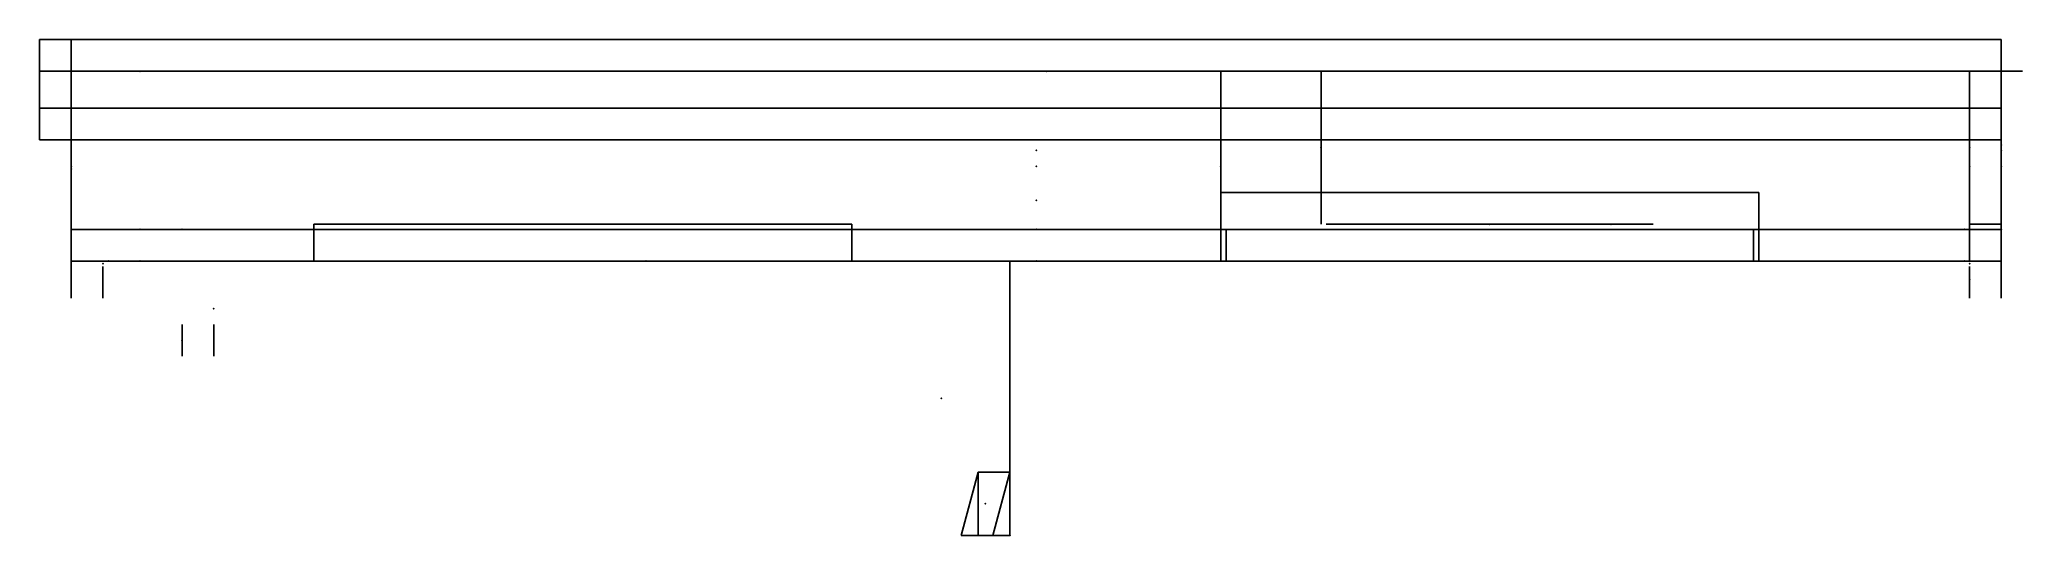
# Model space of a CAD drawing. Header units: centimetres. Extents: x -1 to 17.8, y -2.9 to 1.8.
import ezdxf

# ---------------------------------------------------------------- set-up
doc = ezdxf.new("R2010")
doc.units = ezdxf.units.CM
doc.header["$MEASUREMENT"] = 0
for name, color, linetype in [('Component1_Sketch1', 7, 'Continuous'), ('Component1_Sketch10', 7, 'Continuous'), ('Component1_Sketch11', 7, 'Continuous'), ('Component1_Sketch12', 7, 'Continuous'), ('Component1_Sketch13', 7, 'Continuous'), ('Component1_Sketch14', 7, 'Continuous'), ('Component1_Sketch15', 7, 'Continuous'), ('Component1_Sketch16', 7, 'Continuous'), ('Component1_Sketch17', 7, 'Continuous'), ('Component1_Sketch18', 7, 'Continuous'), ('Component1_Sketch19', 7, 'Continuous'), ('Component1_Sketch2', 7, 'Continuous'), ('Component1_Sketch20', 7, 'Continuous'), ('Component1_Sketch21', 7, 'Continuous'), ('Component1_Sketch22', 7, 'Continuous'), ('Component1_Sketch23', 7, 'Continuous'), ('Component1_Sketch24', 7, 'Continuous'), ('Component1_Sketch25', 7, 'Continuous'), ('Component1_Sketch26', 7, 'Continuous'), ('Component1_Sketch3', 7, 'Continuous'), ('Component1_Sketch4', 7, 'Continuous'), ('Component1_Sketch5', 7, 'Continuous'), ('Component1_Sketch6', 7, 'Continuous'), ('Component1_Sketch7', 7, 'Continuous'), ('Component1_Sketch8', 7, 'Continuous'), ('Component1_Sketch9', 7, 'Continuous'), ('Component2_Sketch1', 7, 'Continuous'), ('Component2_Sketch10', 7, 'Continuous'), ('Component2_Sketch11', 7, 'Continuous'), ('Component2_Sketch12', 7, 'Continuous'), ('Component2_Sketch2', 7, 'Continuous'), ('Component2_Sketch3', 7, 'Continuous'), ('Component2_Sketch4', 7, 'Continuous'), ('Component2_Sketch5', 7, 'Continuous'), ('Component2_Sketch6', 7, 'Continuous'), ('Component2_Sketch7', 7, 'Continuous'), ('Component2_Sketch8', 7, 'Continuous'), ('Component2_Sketch9', 7, 'Continuous'), ('Main Housing v18_Sketch1', 7, 'Continuous'), ('Main Housing v18_Sketch10', 7, 'Continuous'), ('Main Housing v18_Sketch11', 7, 'Continuous'), ('Main Housing v18_Sketch12', 7, 'Continuous'), ('Main Housing v18_Sketch13', 7, 'Continuous'), ('Main Housing v18_Sketch17', 7, 'Continuous'), ('Main Housing v18_Sketch18', 7, 'Continuous'), ('Main Housing v18_Sketch19', 7, 'Continuous'), ('Main Housing v18_Sketch2', 7, 'Continuous'), ('Main Housing v18_Sketch20', 7, 'Continuous'), ('Main Housing v18_Sketch21', 7, 'Continuous'), ('Main Housing v18_Sketch22', 7, 'Continuous'), ('Main Housing v18_Sketch23', 7, 'Continuous'), ('Main Housing v18_Sketch3', 7, 'Continuous'), ('Main Housing v18_Sketch4', 7, 'Continuous'), ('Main Housing v18_Sketch5', 7, 'Continuous'), ('Main Housing v18_Sketch9', 7, 'Continuous')]:
    doc.layers.add(name, color=color, linetype=linetype)

# ---------------------------------------------------------------- blocks, each defined once
blk = doc.blocks.new('Component1')
at = {"layer": 'Component1_Sketch1'}
for p, q in [((-0.35, 0, -0.35), (-0.35, 0, -0.65)), ((16.75, 0, -0.35), (-0.35, 0, -0.35)), ((16.75, 0, -0.65), (16.75, 0, -0.35))]:
    blk.add_line(p, q, dxfattribs=at)
blk.add_point((0, 0), dxfattribs=at)
at = {"layer": 'Component1_Sketch10'}
blk.add_point((0, 0), dxfattribs=at)
at = {"layer": 'Component1_Sketch11'}
for p, q in [((17.35, -0.3, -0.35), (17.35, 0.05, -0.35)), ((17.35, 0.05, -0.35), (17.35, 0.05, -0.65)), ((17.35, 0.05, -0.65), (17.35, -0.3, -0.65)), ((17.35, -0.3, -0.65), (17.35, -0.3, -0.35))]:
    blk.add_line(p, q, dxfattribs=at)
blk.add_point((17.35, 0.6, 4), dxfattribs=at)
at = {"layer": 'Component1_Sketch12'}
blk.add_point((0, 0), dxfattribs=at)
at = {"layer": 'Component1_Sketch13'}
for p, q in [((17.35, 0.05, 8.65), (17.35, -0.3, 8.65)), ((17.35, 0.05, 8.35), (17.35, 0.05, 8.65)), ((17.35, -0.3, 8.35), (17.35, 0.05, 8.35)), ((17.35, -0.3, 8.65), (17.35, -0.3, 8.35))]:
    blk.add_line(p, q, dxfattribs=at)
blk.add_point((17.35, 0.6, 4), dxfattribs=at)
at = {"layer": 'Component1_Sketch14'}
for p, q in [((11.25, 0.05, 8.65), (11.25, 0.05, 8.35)), ((14.35, 0.05, 8.65), (11.25, 0.05, 8.65)), ((11.3, 0.05, 8.65), (11.25, 0.05, 8.65)), ((11.25, 0.05, 8.65), (11.25, 0.05, 8.35)), ((11.25, 0.05, 8.35), (14.35, 0.05, 8.35)), ((11.25, 0.05, 8.35), (11.3, 0.05, 8.35)), ((11.3, 0.05, 8.65), (14.3, 0.05, 8.65)), ((11.3, 0.05, 8.35), (11.3, 0.05, 8.65)), ((14.3, 0.05, 8.65), (14.35, 0.05, 8.65)), ((14.35, 0.05, 8.35), (14.3, 0.05, 8.35)), ((14.3, 0.05, 8.35), (14.3, 0.05, 8.65)), ((14.35, 0.05, 8.35), (14.35, 0.05, 8.65)), ((14.35, 0.05, 8.65), (14.35, 0.05, 8.35))]:
    blk.add_line(p, q, dxfattribs=at)
blk.add_point((12.8, 0.05, 8.5), dxfattribs=at)
at = {"layer": 'Component1_Sketch15'}
for p, q in [((17.05, 1.5, -0.35), (17.05, 1.5, -0.05)), ((17.05, 1.5, -0.05), (17.35, 1.5, -0.05)), ((17.35, 1.5, 8.35), (17.05, 1.5, 8.35)), ((17.05, 1.5, 8.35), (17.05, 1.5, 8.05)), ((17.05, 1.5, 8.05), (17.35, 1.5, 8.05)), ((17.35, 1.5, -0.35), (17.05, 1.5, -0.35)), ((17.35, 1.5, -0.05), (17.35, 1.5, -0.35)), ((17.35, 1.5, 8.05), (17.35, 1.5, 8.35))]:
    blk.add_line(p, q, dxfattribs=at)
blk.add_point((8.6, 1.5, 4), dxfattribs=at)
at = {"layer": 'Component1_Sketch16'}
for p, q in [((-0.65, 1.5, 8.65), (10.25, 1.5, 8.65)), ((-0.65, 1.5, -0.65), (-0.65, 1.5, 8.65)), ((17.35, 1.5, -0.65), (-0.65, 1.5, -0.65)), ((-0.35, 1.5, 8.05), (-0.35, 1.5, -0.05)), ((-0.05, 1.5, 8.05), (-0.35, 1.5, 8.05)), ((-0.35, 1.5, -0.05), (-0.05, 1.5, -0.05)), ((-0.05, 1.5, -0.35), (17.05, 1.5, -0.35)), ((-0.05, 1.5, -0.05), (-0.05, 1.5, -0.35)), ((17.05, 1.5, 8.35), (-0.05, 1.5, 8.35)), ((-0.05, 1.5, 8.35), (-0.05, 1.5, 8.05)), ((8.35, 1.5, 8.05), (8.65, 1.5, 8.05)), ((8.65, 1.5, 8.35), (8.35, 1.5, 8.35)), ((8.35, 1.5, -0.05), (8.65, 1.5, -0.05)), ((8.35, 1.5, 8.35), (8.35, 1.5, 8.05)), ((8.35, 1.5, -0.35), (8.35, 1.5, -0.05)), ((8.65, 1.5, -0.35), (8.35, 1.5, -0.35)), ((8.65, 1.5, -0.35), (8.65, 1.5, 8.35)), ((8.65, 1.5, 8.05), (8.65, 1.5, 8.35)), ((8.65, 1.5, -0.05), (8.65, 1.5, -0.35)), ((17.05, 1.5, -0.35), (8.65, 1.5, -0.35)), ((10.25, 1.5, 8.65), (17.65, 1.5, 8.65)), ((17.05, 1.5, 8.05), (17.05, 1.5, 8.35)), ((17.35, 1.5, 8.05), (17.05, 1.5, 8.05)), ((17.05, 1.5, -0.35), (17.05, 1.5, -0.05)), ((17.05, 1.5, -0.05), (17.35, 1.5, -0.05)), ((17.65, 1.5, -0.65), (17.35, 1.5, -0.65)), ((17.35, 1.5, -0.05), (17.35, 1.5, 8.05)), ((17.65, 1.5, 8.65), (17.65, 1.5, 5)), ((17.65, 1.5, 5), (17.85, 1.5, 5)), ((17.85, 1.5, 3), (17.65, 1.5, 3)), ((17.65, 1.5, 3), (17.65, 1.5, -0.65)), ((17.85, 1.5, 5), (17.85, 1.5, 3))]:
    blk.add_line(p, q, dxfattribs=at)
blk.add_point((0, 1.5), dxfattribs=at)
at = {"layer": 'Component1_Sketch17'}
for p, q in [((-0.05, 0, -0.05), (-0.355, 0, -0.05)), ((-0.355, 0, -0.05), (-0.355, 0, 8.05)), ((-0.355, 0, 8.05), (-0.05, 0, 8.05)), ((-0.05, 0, 8.05), (-0.05, 0, -0.05)), ((-0.05, 0, -0.05), (-0.05, 0, -0.35)), ((-0.05, 0, 8.05), (-0.05, 0, 8.35)), ((-0.05, 0, -0.35), (8.35, 0, -0.35)), ((8.35, 0, -0.05), (-0.05, 0, -0.05)), ((8.351, 0, 8.05), (-0.05, 0, 8.05)), ((-0.05, 0, 8.35), (8.351, 0, 8.35)), ((8.35, 0, -0.35), (8.35, 0, -0.05)), ((8.351, 0, 8.35), (8.351, 0, 8.05)), ((8.65, 0, 8.35), (17.05, 0, 8.35)), ((8.65, 0, -0.05), (8.65, 0, -0.35)), ((8.65, 0, -0.35), (17.05, 0, -0.35)), ((17.05, 0, -0.05), (8.65, 0, -0.05)), ((17.05, 0, 8.05), (8.65, 0, 8.05)), ((8.65, 0, 8.05), (8.65, 0, 8.35)), ((17.05, 0, 8.35), (17.05, 0, 8.05)), ((17.05, 0, 8.05), (17.35, 0, 8.05)), ((17.05, 0, -0.05), (17.05, 0, 8.05)), ((17.35, 0, -0.05), (17.05, 0, -0.05)), ((17.05, 0, -0.35), (17.05, 0, -0.05)), ((17.35, 0, 8.05), (17.35, 0, -0.05))]:
    blk.add_line(p, q, dxfattribs=at)
blk.add_point((8.5, 0, 8.2), dxfattribs=at)
at = {"layer": 'Component1_Sketch18'}
for p, q in [((-0.65, 1.8, -0.65), (17.65, 1.8, -0.65)), ((-0.65, 1.5, -0.65), (-0.65, 1.8, -0.65)), ((17.65, 1.8, -0.65), (17.65, 1.5, -0.65)), ((17.65, 1.5, -0.65), (-0.65, 1.5, -0.65))]:
    blk.add_line(p, q, dxfattribs=at)
blk.add_point((8.5, 0.6, -0.65), dxfattribs=at)
at = {"layer": 'Component1_Sketch19'}
for p, q in [((17.65, 1.8, -0.65), (-0.95, 1.8, -0.65)), ((-0.95, 1.8, -0.65), (-0.95, 1.5, -0.65)), ((17.65, 1.5, -0.65), (17.65, 1.8, -0.65)), ((-0.95, 1.5, -0.65), (17.65, 1.5, -0.65)), ((17.65, 1.5, -0.65), (-0.95, 1.5, -0.65)), ((-0.95, 1.5, -0.65), (-0.95, 1.15, -0.65)), ((17.65, 1.15, -0.65), (17.65, 1.5, -0.65)), ((-0.95, 1.15, -0.65), (17.65, 1.15, -0.65)), ((-0.95, 1.15, -0.65), (-0.95, 0.85, -0.65)), ((17.65, 1.15, -0.65), (-0.95, 1.15, -0.65)), ((17.65, 0.85, -0.65), (17.65, 1.15, -0.65)), ((-0.95, 0.85, -0.65), (17.65, 0.85, -0.65))]:
    blk.add_line(p, q, dxfattribs=at)
blk.add_point((8.5, 0.75, -0.65), dxfattribs=at)
at = {"layer": 'Component1_Sketch2'}
for p, q in [((-0.35, 0, 8.65), (10.2, 0, 8.65)), ((-0.05, 0, -0.05), (-0.35, 0, -0.05)), ((-0.35, 0, -0.05), (-0.35, 0, -0.35)), ((-0.35, 0, 8.35), (-0.05, 0, 8.35)), ((-0.35, 0, -0.65), (10.2, 0, -0.65)), ((-0.35, 0, 8.35), (-0.35, 0, 8.65)), ((-0.05, 0, 8.05), (-0.35, 0, 8.05)), ((-0.35, 0, -0.35), (-0.35, 0, -0.65)), ((10.2, 0, 8.35), (-0.35, 0, 8.35)), ((-0.35, 0, -0.35), (-0.05, 0, -0.35)), ((10.2, 0, -0.35), (-0.35, 0, -0.35)), ((-0.35, 0, 8.05), (-0.35, 0, 8.35)), ((-0.05, 0, 8.35), (-0.05, 0, 8.05)), ((-0.05, 0, -0.35), (-0.05, 0, -0.05)), ((10.2, 0, -0.65), (10.2, 0, -0.35)), ((10.2, 0, 8.65), (10.2, 0, 8.35))]:
    blk.add_line(p, q, dxfattribs=at)
blk.add_point((0, 0), dxfattribs=at)
at = {"layer": 'Component1_Sketch20'}
for p, q in [((-0.65, 1.5, -0.65), (-0.65, 1.8, -0.65)), ((-0.65, 1.8, 8.65), (-0.65, 1.5, 8.65)), ((-0.65, 1.8, -0.65), (-0.65, 1.8, 8.65)), ((-0.65, 1.5, 8.65), (-0.65, 1.5, -0.65))]:
    blk.add_line(p, q, dxfattribs=at)
blk.add_point((-0.65, 0.575, 4), dxfattribs=at)
at = {"layer": 'Component1_Sketch21'}
for p, q in [((-0.65, 1.15, 8.65), (-0.65, 1.5, 8.65)), ((-0.65, 1.5, 8.65), (-0.65, 1.5, -0.65)), ((-0.65, 1.5, -0.65), (-0.65, 1.15, -0.65)), ((-0.65, 1.15, -0.65), (-0.65, 0.85, -0.65)), ((-0.65, 1.15, -0.65), (-0.65, 1.15, 8.65)), ((-0.65, 0.85, 8.65), (-0.65, 1.15, 8.65)), ((-0.65, 0.85, -0.65), (-0.65, 1.15, -0.65)), ((-0.65, 1.15, 8.65), (-0.65, 0.85, 8.65)), ((-0.65, 0.85, -0.65), (-0.65, -0.3, -0.65)), ((-0.65, 0.85, 8.65), (-0.65, 0.85, -0.65)), ((-0.65, -0.3, 8.65), (-0.65, 0.85, 8.65)), ((-0.65, -0.3, -0.35), (-0.65, -0.65, -0.35)), ((-0.65, -0.3, -0.65), (-0.65, -0.3, -0.35)), ((-0.65, -0.3, 8.35), (-0.65, -0.3, 8.65)), ((-0.65, -0.65, 8.35), (-0.65, -0.3, 8.35)), ((-0.65, -0.65, -0.35), (-0.65, -0.65, 8.35))]:
    blk.add_line(p, q, dxfattribs=at)
blk.add_point((-0.65, 0), dxfattribs=at)
at = {"layer": 'Component1_Sketch22'}
for p, q in [((-0.65, 0.85, -0.65), (17.65, 0.85, -0.65)), ((-0.65, -0.3, -0.65), (-0.65, 0.85, -0.65)), ((17.65, 0.85, -0.65), (17.65, 0.05, -0.65)), ((10.25, 0.35, -0.65), (10.25, -0.3, -0.65)), ((15.35, 0.35, -0.65), (10.25, 0.35, -0.65)), ((15.35, -0.3, -0.65), (15.35, 0.35, -0.65)), ((1.65, -0.3, -0.65), (1.65, 0, -0.65)), ((1.65, 0, -0.65), (6.75, 0, -0.65)), ((6.75, 0, -0.65), (6.75, -0.3, -0.65)), ((17.65, 0.05, -0.65), (17.65, -0.3, -0.65)), ((10.25, -0.3, -0.65), (-0.65, -0.3, -0.65)), ((-0.65, -0.3, -0.65), (6.75, -0.3, -0.65)), ((-0.65, -0.3, -0.65), (1.65, -0.3, -0.65)), ((6.75, -0.3, -0.65), (1.65, -0.3, -0.65)), ((17.35, -0.3, -0.65), (15.35, -0.3, -0.65)), ((17.65, -0.3, -0.65), (17.35, -0.3, -0.65))]:
    blk.add_line(p, q, dxfattribs=at)
blk.add_point((0, 0, -0.65), dxfattribs=at)
at = {"layer": 'Component1_Sketch23'}
for p, q in [((-0.65, 0.85, -0.65), (17.65, 0.85, -0.65)), ((-0.65, -0.3, -0.65), (-0.65, 0.85, -0.65)), ((17.65, 0.85, -0.65), (17.65, 0.05, -0.65)), ((10.25, 0.35, -0.65), (10.25, -0.3, -0.65)), ((15.35, 0.35, -0.65), (10.25, 0.35, -0.65)), ((15.35, -0.3, -0.65), (15.35, 0.35, -0.65)), ((1.65, 0, -0.65), (1.65, 0.05, -0.65)), ((1.65, 0.05, -0.65), (6.75, 0.05, -0.65)), ((6.75, 0, -0.65), (1.65, 0, -0.65)), ((6.75, 0, -0.65), (1.65, 0, -0.65)), ((1.65, 0, -0.65), (1.65, -0.3, -0.65)), ((6.75, 0.05, -0.65), (6.75, 0, -0.65)), ((6.75, -0.3, -0.65), (6.75, 0, -0.65)), ((17.65, 0.05, -0.65), (17.65, -0.3, -0.65)), ((1.65, -0.3, -0.65), (-0.65, -0.3, -0.65)), ((10.25, -0.3, -0.65), (6.75, -0.3, -0.65)), ((17.35, -0.3, -0.65), (15.35, -0.3, -0.65)), ((17.65, -0.3, -0.65), (17.35, -0.3, -0.65))]:
    blk.add_line(p, q, dxfattribs=at)
blk.add_point((0, 0, -0.65), dxfattribs=at)
at = {"layer": 'Component1_Sketch24'}
for p, q in [((17.65, 1.8, -0.95), (17.65, 1.8, 8.65)), ((17.65, 1.8, 8.65), (17.65, 1.8, 8.95)), ((17.65, 1.5, -0.95), (17.65, 1.8, -0.95)), ((17.65, 1.8, 8.95), (17.65, 1.5, 8.95)), ((17.65, 1.5, -0.65), (17.65, 1.5, -0.95)), ((17.65, 1.5, 8.65), (17.65, 1.15, 8.65)), ((17.65, 1.5, 8.65), (17.65, 1.5, 8.35)), ((17.65, 1.5, 8.35), (17.65, 0, 8.35)), ((17.65, 0, 8.65), (17.65, 1.5, 8.65)), ((17.65, 1.5, -0.65), (17.65, 1.5, -0.35)), ((17.65, 1.5, -0.35), (17.65, 0, -0.35)), ((17.65, 1.15, -0.65), (17.65, 1.5, -0.65)), ((17.65, 0, -0.65), (17.65, 1.5, -0.65)), ((17.65, 1.5, 8.35), (17.65, 1.5, -0.35)), ((17.65, 1.5, -0.35), (17.65, 0, -0.35)), ((17.65, 0, 8.35), (17.65, 1.5, 8.35)), ((17.65, 1.5, 8.95), (17.65, 1.5, 8.65)), ((17.65, 0.85, -0.95), (17.65, 1.15, -0.95)), ((17.65, 1.15, 3.4), (17.65, 0.35, 3.4)), ((17.65, 1.15, 8.95), (17.65, 0.85, 8.95)), ((17.65, 0.35, 4.6), (17.65, 1.15, 4.6)), ((17.65, 1.15, 4.6), (17.65, 1.15, 3.4)), ((17.65, 1.15, 8.65), (17.65, 1.15, 8.95)), ((17.65, 1.15, -0.95), (17.65, 1.15, -0.65)), ((17.65, 0.85, -0.65), (17.65, 0.85, -0.95)), ((17.65, 0.85, 8.95), (17.65, 0.85, 8.65)), ((17.65, 0.05, -0.65), (17.65, 0.85, -0.65)), ((17.65, 0.85, 8.65), (17.65, -0.3, 8.65)), ((17.65, 0.35, 3.4), (17.65, 0.35, 4.6)), ((17.65, -0.3, -0.65), (17.65, 0.05, -0.65)), ((17.65, 0, -0.35), (17.65, 0, -0.65)), ((17.65, 0, 8.35), (17.65, 0, 8.65)), ((17.65, 0, -0.35), (17.65, 0, 8.35)), ((17.65, -0.3, 8.65), (17.65, -0.3, 8.35)), ((17.65, -0.3, -0.35), (17.65, -0.3, -0.65)), ((17.65, -0.3, 8.35), (17.65, -0.3, 5.35)), ((17.65, -0.3, 5.35), (17.65, -0.65, 5.35)), ((17.65, -0.65, 2.65), (17.65, -0.3, 2.65)), ((17.65, -0.3, 2.65), (17.65, -0.3, -0.35)), ((17.65, -0.65, 5.35), (17.65, -0.65, 2.65))]:
    blk.add_line(p, q, dxfattribs=at)
blk.add_point((17.65, 0), dxfattribs=at)
at = {"layer": 'Component1_Sketch25'}
for p, q in [((6.75, 0, 8.65), (1.65, 0, 8.65)), ((1.65, 0, 8.65), (1.65, -0.3, 8.65)), ((6.75, -0.3, 8.65), (6.75, 0, 8.65)), ((-0.65, -0.3, 8.65), (1.65, -0.3, 8.65)), ((1.65, -0.3, 8.65), (6.75, -0.3, 8.65)), ((1.65, -0.3, 8.65), (6.75, -0.3, 8.65))]:
    blk.add_line(p, q, dxfattribs=at)
blk.add_point((8.5, 0.275, 8.65), dxfattribs=at)
at = {"layer": 'Component1_Sketch26'}
for p, q in [((-0.65, 0.85, 8.65), (-0.65, -0.3, 8.65)), ((17.65, 0.85, 8.65), (-0.65, 0.85, 8.65)), ((17.65, -0.3, 8.65), (17.65, 0.85, 8.65)), ((10.25, 0.35, 8.65), (15.35, 0.35, 8.65)), ((10.25, 0.05, 8.65), (10.25, 0.35, 8.65)), ((15.35, 0.35, 8.65), (15.35, -0.3, 8.65)), ((1.65, 0.05, 8.65), (6.75, 0.05, 8.65)), ((1.65, 0, 8.65), (1.65, 0.05, 8.65)), ((6.75, 0.05, 8.65), (6.75, 0, 8.65)), ((10.25, 0, 8.65), (10.25, 0.05, 8.65)), ((10.25, -0.3, 8.65), (10.25, 0, 8.65)), ((6.75, 0, 8.65), (1.65, 0, 8.65)), ((1.65, -0.3, 8.65), (1.65, 0, 8.65)), ((1.65, 0, 8.65), (6.75, 0, 8.65)), ((6.75, 0, 8.65), (6.75, -0.3, 8.65)), ((-0.65, -0.3, 8.65), (1.65, -0.3, 8.65)), ((6.75, -0.3, 8.65), (10.25, -0.3, 8.65)), ((15.35, -0.3, 8.65), (17.65, -0.3, 8.65))]:
    blk.add_line(p, q, dxfattribs=at)
blk.add_point((0, 0, 8.65), dxfattribs=at)
at = {"layer": 'Component1_Sketch3'}
for p, q in [((10.25, 1.5, 8.35), (10.25, 1.5, 8.65)), ((10.25, 0.05, 8.35), (10.25, 1.5, 8.35)), ((10.25, 1.5, 8.65), (10.25, 0.05, 8.65)), ((10.25, 0.05, 8.65), (10.25, 0.05, 8.35))]:
    blk.add_line(p, q, dxfattribs=at)
blk.add_point((10.25, 0.6, 8.5), dxfattribs=at)
at = {"layer": 'Component1_Sketch4'}
blk.add_point((0, 0), dxfattribs=at)
at = {"layer": 'Component1_Sketch5'}
for p, q in [((10.25, -0.3, -0.65), (10.25, 1.5, -0.65)), ((10.25, 1.5, -0.65), (10.25, 1.5, -0.35)), ((10.25, 1.5, -0.35), (10.25, -0.3, -0.35)), ((10.25, 1.5, -0.35), (10.25, 1.5, -0.65)), ((10.25, 1.5, -0.65), (10.25, 0.05, -0.65)), ((10.25, 0.05, -0.35), (10.25, 1.5, -0.35)), ((10.25, 0.05, -0.65), (10.25, 0.05, -0.35)), ((10.25, -0.3, -0.35), (10.25, -0.3, -0.65))]:
    blk.add_line(p, q, dxfattribs=at)
blk.add_point((10.25, 0), dxfattribs=at)
at = {"layer": 'Component1_Sketch6'}
for p, q in [((11.2, 1.5, 8.35), (11.2, 1.5, 8.65)), ((11.2, 1.5, 8.35), (11.2, 0.8, 8.35)), ((11.2, 1.5, 8.65), (11.2, 1.5, 8.35)), ((11.2, 0.8, 8.65), (11.2, 1.5, 8.65)), ((11.2, 0.05, 8.35), (11.2, 1.5, 8.35)), ((11.2, 1.5, 8.65), (11.2, 0.05, 8.65)), ((11.2, 0.8, 8.35), (11.2, 0.8, 8.65)), ((11.2, 0.05, 8.65), (11.2, 0.05, 8.35))]:
    blk.add_line(p, q, dxfattribs=at)
blk.add_point((11.2, 0.775, 8.5), dxfattribs=at)
at = {"layer": 'Component1_Sketch7'}
blk.add_point((11.2, 0.775, -0.5), dxfattribs=at)
at = {"layer": 'Component1_Sketch8'}
for p, q in [((17.35, 1.5, -0.65), (17.35, 0.05, -0.65)), ((17.35, 0.05, 8.65), (17.35, 1.5, 8.65)), ((17.35, 1.5, 8.65), (17.35, 1.5, -0.65)), ((17.35, 0.05, -0.65), (17.35, 0.05, 8.65))]:
    blk.add_line(p, q, dxfattribs=at)
blk.add_point((17.35, 0.775, 8.5), dxfattribs=at)
at = {"layer": 'Component1_Sketch9'}
for p, q in [((17.65, 0.05, 8.65), (17.35, 0.05, 8.65)), ((17.35, 0.05, -0.65), (17.65, 0.05, -0.65)), ((17.35, 0.05, 8.65), (17.35, 0.05, -0.65)), ((17.65, 0.05, -0.65), (17.65, 0.05, 8.65))]:
    blk.add_line(p, q, dxfattribs=at)
blk.add_point((13.95, 0.05, 4), dxfattribs=at)
blk = doc.blocks.new('Component2')
at = {"layer": 'Component2_Sketch1'}
blk.add_point((0, 0), dxfattribs=at)
at = {"layer": 'Component2_Sketch10'}
for p, q in [((8.25, -0.3, 6.708), (8.25, -2.9, 6.708)), ((7.789, -2.9, 6.711), (7.95, -2.3, 6.71)), ((7.789, -2.9, 6.711), (7.95, -2.3, 6.71)), ((7.789, -2.9, 1.289), (7.95, -2.3, 1.29)), ((7.95, -2.3, 1.29), (8.25, -2.3, 1.292)), ((8.25, -2.3, 6.708), (7.95, -2.3, 6.71)), ((7.95, -2.3, 6.71), (8.25, -2.3, 6.708)), ((7.95, -2.9, 1.29), (7.95, -2.3, 1.29)), ((7.95, -2.9, 6.71), (7.95, -2.3, 6.71)), ((8.25, -2.3, 6.708), (8.089, -2.9, 6.709)), ((8.089, -2.9, 1.291), (8.25, -2.3, 1.292)), ((8.089, -2.9, 6.709), (8.25, -2.3, 6.708)), ((8.25, -2.3, 1.292), (8.25, -2.9, 1.292)), ((8.089, -2.9, 6.709), (7.789, -2.9, 6.711)), ((8.089, -2.9, 1.291), (7.789, -2.9, 1.289)), ((8.25, -2.9, 1.292), (7.95, -2.9, 1.29)), ((8.25, -2.9, 1.292), (8.089, -2.9, 1.291)), ((8.25, -2.9, 6.708), (8.089, -2.9, 6.709))]:
    blk.add_line(p, q, dxfattribs=at)
for p in [(7.6, -1.6, 1.287), (8.25, -2.9, 6.708)]:
    blk.add_point(p, dxfattribs=at)
at = {"layer": 'Component2_Sketch11'}
for p, q in [((8.087, -2.9, 6.409), (8.248, -2.3, 6.408)), ((8.248, -2.3, 6.408), (8.248, -2.9, 6.408)), ((8.248, -2.9, 6.408), (8.087, -2.9, 6.409)), ((8.248, -2.9, 6.408), (8.087, -2.9, 6.409))]:
    blk.add_line(p, q, dxfattribs=at)
for p in [(8.248, -2.3, 6.408), (8.017, -2.6, 6.409), (8.248, -2.9, 6.408)]:
    blk.add_point(p, dxfattribs=at)
at = {"layer": 'Component2_Sketch12'}
for p, q in [((-0.3, -0.3, -0.3), (2.2, -0.3, -0.3)), ((-0.3, -0.3, 8.3), (2.2, -0.3, 8.3)), ((2.2, -0.3, 0), (2.2, -0.3, -0.3)), ((2.2, -0.3, 8.3), (14.8, -0.3, 8.3)), ((14.8, -0.3, 8), (2.2, -0.3, 8)), ((2.2, -0.3, -0.3), (14.8, -0.3, -0.3)), ((2.2, -0.3, 8), (2.2, -0.3, 8.3)), ((14.8, -0.3, 0), (2.2, -0.3, 0)), ((14.8, -0.3, -0.3), (14.8, -0.3, 0)), ((17.3, -0.3, -0.3), (14.8, -0.3, -0.3)), ((17.3, -0.3, 8.3), (14.8, -0.3, 8.3)), ((14.8, -0.3, 8.3), (14.8, -0.3, 8))]:
    blk.add_line(p, q, dxfattribs=at)
for p in [(-0.3, -0.3, -0.3), (-0.3, -0.3, 8.3), (8.5, -0.3, 4), (17.3, -0.3, -0.3), (17.3, -0.3, 8.3)]:
    blk.add_point(p, dxfattribs=at)
at = {"layer": 'Component2_Sketch2'}
for p, q in [((-0.3, -0.3, -0.3), (-0.3, -0.3, 8.3)), ((-0.3, -0.3, -0.3), (-0.3, -0.3, 8.3)), ((17.3, -0.3, -0.3), (-0.3, -0.3, -0.3)), ((-0.3, -0.3, 8.3), (17.3, -0.3, 8.3)), ((-0.3, -0.3, 8.3), (17.3, -0.3, 8.3)), ((17.3, -0.3, -0.3), (-0.3, -0.3, -0.3)), ((17.3, -0.3, 8.3), (17.3, -0.3, -0.3)), ((17.3, -0.3, 8.3), (17.3, -0.3, -0.3))]:
    blk.add_line(p, q, dxfattribs=at)
blk.add_point((8.5, -0.3, 4), dxfattribs=at)
at = {"layer": 'Component2_Sketch3'}
for p, q in [((-0.3, -0.3, -0.3), (17.3, -0.3, -0.3)), ((-0.3, -0.3, 8.3), (-0.3, -0.3, -0.3)), ((-0.3, -0.3, -0.3), (-0.3, -0.3, 4.1)), ((-0.3, -0.3, 4.1), (0.7, -0.3, 4.1)), ((17.3, -0.3, 8.3), (-0.3, -0.3, 8.3)), ((0.7, -0.3, 4.1), (0.7, -0.3, 2.4)), ((0.7, -0.3, 5.8), (0.7, -0.3, 2.4)), ((1.3, -0.3, 5.8), (0.7, -0.3, 5.8)), ((0.7, -0.3, 2.4), (1.3, -0.3, 2.4)), ((1.3, -0.3, 2.4), (1.3, -0.3, 5.8)), ((17.3, -0.3, -0.3), (17.3, -0.3, 8.3))]:
    blk.add_line(p, q, dxfattribs=at)
blk.add_point((0, -0.3), dxfattribs=at)
at = {"layer": 'Component2_Sketch4'}
for p, q in [((0.7, -1.2, 5.8), (0.7, -0.9, 5.8)), ((0.7, -0.9, 5.8), (0.7, -0.9, 2.4)), ((0.7, -0.9, 2.4), (0.7, -1.2, 2.4)), ((0.7, -1.2, 2.4), (0.7, -1.2, 5.8))]:
    blk.add_line(p, q, dxfattribs=at)
blk.add_point((0.7, -0.75, 4.1), dxfattribs=at)
at = {"layer": 'Component2_Sketch5'}
for p, q in [((0.4, -1.2, 4.1), (0.4, -0.9, 4.1)), ((0.4, -0.9, 4.1), (0.4, -0.9, 4.517)), ((0.4, -0.9, 3.783), (0.4, -1.2, 3.783)), ((0.4, -1.2, 3.683), (0.4, -0.9, 3.683)), ((0.4, -0.9, 3.583), (0.4, -1.2, 3.583)), ((0.4, -0.9, 3.683), (0.4, -0.9, 3.783)), ((0.4, -1.2, 3.683), (0.4, -0.9, 3.683)), ((0.4, -0.9, 4.517), (0.4, -0.9, 4.617)), ((0.4, -0.9, 4.617), (0.4, -1.2, 4.617)), ((0.4, -0.9, 4.1), (0.4, -0.9, 3.683)), ((0.4, -0.9, 3.683), (0.4, -0.9, 3.583)), ((0.4, -1.2, 4.517), (0.4, -0.9, 4.517)), ((0.4, -0.9, 4.417), (0.4, -1.2, 4.417)), ((0.4, -0.9, 4.517), (0.4, -0.9, 4.417)), ((0.4, -1.2, 4.517), (0.4, -0.9, 4.517)), ((0.4, -1.2, 4.1), (0.4, -1.2, 2.85)), ((0.4, -1.2, 4.1), (0.4, -1.2, 5.35)), ((0.4, -1.2, 3.783), (0.4, -1.2, 3.683)), ((0.4, -1.2, 2.4), (0.4, -1.2, 4.1)), ((0.4, -1.2, 3.583), (0.4, -1.2, 3.683)), ((0.4, -1.2, 4.617), (0.4, -1.2, 4.517)), ((0.4, -1.2, 4.417), (0.4, -1.2, 4.517))]:
    blk.add_line(p, q, dxfattribs=at)
blk.add_point((0.4, -1.05, 4.1), dxfattribs=at)
at = {"layer": 'Component2_Sketch6'}
for p, q in [((0.4, -1.2, 2.75), (0.4, -0.9, 2.75)), ((0.4, -0.9, 2.75), (0.4, -0.9, 2.85)), ((0.4, -0.9, 2.85), (0.4, -1.2, 2.85)), ((0.4, -0.9, 3.583), (0.4, -0.9, 2.4)), ((0.4, -0.9, 2.75), (0.4, -0.9, 2.65)), ((0.4, -0.9, 2.4), (0.4, -1.2, 2.4)), ((0.4, -1.2, 3.583), (0.4, -0.9, 3.583)), ((0.4, -1.2, 2.75), (0.4, -0.9, 2.75)), ((0.4, -0.9, 3.583), (0.4, -0.9, 2.75)), ((0.4, -0.9, 2.65), (0.4, -1.2, 2.65)), ((0.4, -1.2, 2.85), (0.4, -1.2, 2.75)), ((0.4, -1.2, 2.4), (0.4, -1.2, 3.583)), ((0.4, -1.2, 2.65), (0.4, -1.2, 2.75))]:
    blk.add_line(p, q, dxfattribs=at)
blk.add_point((0.4, 0), dxfattribs=at)
at = {"layer": 'Component2_Sketch7'}
for p, q in [((0.4, -0.9, 4.617), (0.4, -0.9, 5.45)), ((0.4, -0.9, 5.8), (0.4, -0.9, 4.617)), ((0.4, -1.2, 5.45), (0.4, -0.9, 5.45)), ((0.4, -0.9, 5.45), (0.4, -0.9, 5.55)), ((0.4, -0.9, 5.35), (0.4, -1.2, 5.35)), ((0.4, -0.9, 5.55), (0.4, -1.2, 5.55)), ((0.4, -0.9, 5.45), (0.4, -0.9, 5.35)), ((0.4, -1.2, 5.45), (0.4, -0.9, 5.45)), ((0.4, -1.2, 5.8), (0.4, -0.9, 5.8)), ((0.4, -0.9, 4.617), (0.4, -1.2, 4.617)), ((0.4, -1.2, 5.35), (0.4, -1.2, 5.45)), ((0.4, -1.2, 4.617), (0.4, -1.2, 5.8)), ((0.4, -1.2, 5.55), (0.4, -1.2, 5.45))]:
    blk.add_line(p, q, dxfattribs=at)
blk.add_point((0.4, 0), dxfattribs=at)
at = {"layer": 'Component2_Sketch8'}
for p, q in [((-0.3, -0.3, 4), (1.6, -0.3, 4)), ((-0.3, -0.3, -0.3), (-0.3, -0.3, 4)), ((-0.3, -0.3, 4), (0.7, -0.3, 4)), ((17.3, -0.3, 8.3), (-0.3, -0.3, 8.3)), ((-0.3, -0.3, -0.3), (17.3, -0.3, -0.3)), ((-0.3, -0.3, 8.3), (-0.3, -0.3, 4)), ((-0.3, -0.3, 4), (7.95, -0.3, 4)), ((-0.3, -0.3, 8.3), (-0.3, -0.3, -0.3)), ((0.7, -0.3, 5.7), (1.6, -0.3, 5.7)), ((1.6, -0.3, 2.3), (0.7, -0.3, 2.3)), ((0.7, -0.3, 2.3), (0.7, -0.3, 5.7)), ((1.6, -0.3, 4), (1.6, -0.3, 1.24)), ((1.6, -0.3, 1.24), (7.95, -0.3, 1.29)), ((1.6, -0.3, 4), (1.6, -0.3, 6.76)), ((1.6, -0.3, 6.76), (7.95, -0.3, 6.71)), ((1.6, -0.3, 5.7), (1.6, -0.3, 2.3)), ((7.95, -0.3, 6.71), (6.95, -0.3, 6.718)), ((6.95, -0.3, 6.718), (6.952, -0.3, 7.018)), ((7.95, -0.3, 1.29), (6.95, -0.3, 1.282)), ((6.95, -0.3, 1.282), (6.952, -0.3, 0.982)), ((6.952, -0.3, 7.018), (7.952, -0.3, 7.01)), ((6.952, -0.3, 0.982), (7.952, -0.3, 0.99)), ((7.95, -0.3, 4), (7.95, -0.3, 6.71)), ((7.95, -0.3, 6.71), (7.952, -0.3, 7.01)), ((7.95, -0.3, 1.29), (7.952, -0.3, 0.99)), ((7.95, -0.3, 4), (7.95, -0.3, 1.29)), ((17.3, -0.3, -0.3), (17.3, -0.3, 8.3))]:
    blk.add_line(p, q, dxfattribs=at)
blk.add_point((0, -0.3), dxfattribs=at)
at = {"layer": 'Component2_Sketch9'}
for p, q in [((7.95, -2.9, 6.71), (7.95, -2.3, 6.71)), ((7.95, -2.3, 6.71), (8.25, -2.3, 6.708)), ((8.25, -2.3, 6.708), (8.25, -2.9, 6.708)), ((8.25, -2.9, 6.708), (7.95, -2.9, 6.71))]:
    blk.add_line(p, q, dxfattribs=at)
blk.add_point((7.6, -1.6, 6.713), dxfattribs=at)

msp = doc.modelspace()

# ---------------------------------------------------------------- linework, layer by layer
at = {"layer": 'Main Housing v18_Sketch1'}
for p, q in [((-0.65, 0, 8.65), (-0.35, 0, 8.65)), ((-0.35, 0, -0.65), (-0.65, 0, -0.65)), ((-0.65, 0, -0.65), (-0.65, 0, 8.65)), ((-0.3, 0, -0.3), (-0.35, 0, -0.3)), ((-0.3, 0, 8.35), (-0.35, 0, 8.35)), ((17.35, 0, 8.35), (-0.35, 0, 8.35)), ((-0.35, 0, -0.35), (17.35, 0, -0.35)), ((-0.3, 0, 8.3), (-0.35, 0, 8.3)), ((-0.35, 0, -0.35), (16.75, 0, -0.35)), ((16.75, 0, -0.65), (-0.35, 0, -0.65)), ((-0.35, 0, 8.35), (16.75, 0, 8.35)), ((-0.35, 0, -0.65), (-0.35, 0, -0.35)), ((16.75, 0, 8.65), (-0.35, 0, 8.65)), ((-0.35, 0, 8.65), (-0.35, 0, 8.35)), ((-0.3, 0, -0.35), (-0.35, 0, -0.35)), ((-0.35, 0, 8.35), (-0.35, 0, -0.35)), ((17.35, 0, 8.65), (-0.35, 0, 8.65)), ((-0.35, 0, 8.65), (-0.35, 0, 8.35)), ((-0.35, 0, 8.65), (-0.35, 0, -0.65)), ((17.35, 0, -0.65), (-0.35, 0, -0.65)), ((-0.35, 0, 8.35), (17.35, 0, 8.35)), ((-0.35, 0, -0.35), (-0.35, 0, -0.65)), ((16.75, 0, -0.35), (-0.35, 0, -0.35)), ((-0.35, 0, -0.35), (17.35, 0, -0.35)), ((-0.35, 0, -0.65), (-0.35, 0, -0.35)), ((-0.3, 0, -0.3), (-0.3, 0, -0.35)), ((0, 0, -0.3), (-0.3, 0, -0.3)), ((-0.3, 0, 8.3), (0, 0, 8.3)), ((-0.3, 0, -0.3), (-0.3, 0, 8.3)), ((-0.3, 0, 8.3), (-0.3, 0, 8.35)), ((0, 0, 8), (17, 0, 8)), ((17, 0, 8), (0, 0, 8)), ((0, 0, 8), (0, 0)), ((17, 0, 8.3), (0, 0, 8.3)), ((0, 0, 8.3), (0, 0, 8)), ((17, 0, -0.3), (0, 0, -0.3)), ((0, 0), (17, 0)), ((0, 0), (17, 0)), ((0, 0, 8), (1, 0, 8)), ((0, 0, 8), (0, 0, 4)), ((0, 0), (0, 0, 1)), ((0, 0, 8.3), (0, 0, -0.3)), ((0, 0, 4), (6, 0, 4)), ((0, 0), (1, 0)), ((0, 0, 8), (0, 0, 7)), ((0, 0, -0.3), (0, 0)), ((10.25, 0, 8.8), (10.25, 0, 8.5)), ((11.3, 0, 8.8), (10.25, 0, 8.8)), ((11.3, 0, 8.35), (10.25, 0, 8.35)), ((10.25, 0, 8.65), (11.3, 0, 8.65)), ((10.25, 0, 8.5), (11.3, 0, 8.5)), ((10.25, 0, 8.35), (10.25, 0, 8.65)), ((12.8, 0, 8.3), (11.3, 0, 8.3)), ((11.3, 0, -0.3), (14.3, 0, -0.3)), ((11.3, 0, -0.8), (11.3, 0, -0.3)), ((14.3, 0, 8.3), (11.3, 0, 8.3)), ((11.3, 0, 8.8), (14.3, 0, 8.8)), ((14.3, 0, -0.8), (11.3, 0, -0.8)), ((12.8, 0, -0.3), (11.3, 0, -0.3)), ((11.3, 0, 8.3), (11.3, 0, 8.8)), ((11.3, 0, 8.3), (11.3, 0, 8.8)), ((11.3, 0, 8.8), (11.3, 0, 8.35)), ((11.3, 0, 8.5), (11.3, 0, 8.8)), ((11.3, 0, 8.65), (11.3, 0, 8.35)), ((17, 0, 4), (12.7, 0, 4)), ((12.8, 0, 8.3), (14.3, 0, 8.3)), ((17.3, 0, -0.3), (12.8, 0, -0.3)), ((17.3, 0, -0.3), (12.8, 0, -0.3)), ((17.3, 0, 8.3), (12.8, 0, 8.3)), ((14.3, 0, -0.3), (14.3, 0, -0.8)), ((14.3, 0, 8.8), (14.3, 0, 8.3)), ((17, 0), (16, 0)), ((17, 0, 8), (16, 0, 8)), ((17, 0, 8), (16, 0, 8)), ((16.75, 0, -0.35), (16.75, 0, -0.65)), ((16.75, 0, 8.35), (16.75, 0, 8.65)), ((16.75, 0, -0.65), (16.75, 0, -0.35)), ((17, 0, 8), (17, 0, 8.3)), ((17, 0), (17, 0, 8)), ((17, 0), (17, 0, -0.3)), ((17, 0, 8.3), (17.3, 0, 8.3)), ((17, 0), (17, 0, 1)), ((17, 0, 8), (17, 0, 7)), ((17, 0), (17, 0, 4)), ((17.3, 0, -0.3), (17, 0, -0.3)), ((17, 0, -0.3), (17, 0, 8.3)), ((17, 0, 8.65), (17, 0, 8.35)), ((17.3, 0, 8.3), (17.3, 0, -0.3)), ((17.3, 0, -0.3), (17.35, 0, -0.3)), ((17.3, 0, 8.3), (17.35, 0, 8.3)), ((17.35, 0, -0.35), (17.35, 0, 8.35)), ((17.35, 0, -0.3), (17.35, 0, -0.35)), ((17.35, 0, 8.3), (17.35, 0, 8.35)), ((17.35, 0, -0.65), (17.65, 0, -0.65)), ((17.35, 0, 8.35), (17.35, 0, 8.65)), ((17.35, 0, 8.65), (17.35, 0, -0.65)), ((17.65, 0, 8.65), (17.35, 0, 8.65)), ((17.35, 0, -0.35), (17.35, 0, -0.65)), ((17.65, 0, -0.65), (17.65, 0, 8.65))]:
    msp.add_line(p, q, dxfattribs=at)
at = {"layer": 'Main Housing v18_Sketch1', "extrusion": (0, 1, 0)}
for centre, radius in [((-6, 4), 2), ((-6, 4), 1), ((-6, 4), 0.35), ((-12.7, 4), 1), ((-12.7, 4), 0.5)]:
    msp.add_circle(centre, radius, dxfattribs=at)
at = {"layer": 'Main Housing v18_Sketch1'}
msp.add_point((0, 0), dxfattribs=at)
at = {"layer": 'Main Housing v18_Sketch10'}
for p, q in [((15.35, -0.3, -0.65), (17.35, -0.3, -0.65)), ((17.65, -0.3, 8.65), (15.35, -0.3, 8.65)), ((17.35, -0.3, -0.35), (15.35, -0.3, -0.35)), ((15.35, -0.3, -0.35), (15.35, -0.3, -0.65)), ((15.35, -0.3, 8.35), (17.35, -0.3, 8.35)), ((15.35, -0.3, 8.65), (15.35, -0.3, 8.35)), ((17.35, -0.3, 8.35), (17.35, -0.3, -0.35)), ((17.35, -0.3, -0.65), (17.65, -0.3, -0.65)), ((17.45, -0.3, 5), (17.55, -0.3, 5)), ((17.45, -0.3, 5), (17.45, -0.3, 5.05)), ((17.55, -0.3, 3), (17.45, -0.3, 3)), ((17.65, -0.3, 5), (17.45, -0.3, 5)), ((17.45, -0.3, 5.05), (17.65, -0.3, 5.05)), ((17.45, -0.3, 2.95), (17.45, -0.3, 3)), ((17.45, -0.3, 3), (17.65, -0.3, 3)), ((17.45, -0.3, 3), (17.45, -0.3, 5)), ((17.65, -0.3, 2.95), (17.45, -0.3, 2.95)), ((17.55, -0.3, 5), (17.55, -0.3, 3)), ((17.65, -0.3, 5.05), (17.65, -0.3, 8.65)), ((17.65, -0.3, -0.65), (17.65, -0.3, 2.95)), ((17.65, -0.3, 3), (17.65, -0.3, 5))]:
    msp.add_line(p, q, dxfattribs=at)
msp.add_point((0, -0.3), dxfattribs=at)
at = {"layer": 'Main Housing v18_Sketch11'}
for p, q in [((17.65, 0.05, -0.65), (17.65, 1.5, -0.65)), ((17.65, 1.5, -0.65), (17.65, 1.5, 8.65)), ((17.65, 1.5, 8.65), (17.65, -0.3, 8.65)), ((17.65, 0.8, 5.05), (17.65, 0.8, 5)), ((17.65, 0.8, 3), (17.65, 0.8, 2.95)), ((17.65, 0.8, 2.95), (17.65, -0.3, 2.95)), ((17.65, -0.65, 3), (17.65, 0.8, 3)), ((17.65, -0.3, 5.05), (17.65, 0.8, 5.05)), ((17.65, 0.8, 5), (17.65, -0.65, 5)), ((17.65, -0.3, -0.65), (17.65, 0.05, -0.65)), ((17.65, -0.3, 8.65), (17.65, -0.3, 5.05)), ((17.65, -0.3, 2.95), (17.65, -0.3, -0.65)), ((17.65, -0.65, 3), (17.65, -0.35, 3)), ((17.65, -0.35, 3), (17.65, -0.35, 5)), ((17.65, -0.35, 5), (17.65, -0.65, 5)), ((17.65, -0.65, 5), (17.65, -0.65, 3)), ((17.65, -0.65, 5), (17.65, -0.65, 3))]:
    msp.add_line(p, q, dxfattribs=at)
msp.add_point((17.65, 0), dxfattribs=at)
at = {"layer": 'Main Housing v18_Sketch12'}
for p, q in [((17.65, 0.05, -0.65), (17.65, 1.5, -0.65)), ((17.65, 1.5, 8.65), (17.65, 1.5, 4)), ((17.65, 1.5, 4), (17.65, 0.75, 4)), ((17.65, 1.5, -0.65), (17.65, 1.5, 8.65)), ((17.65, 1.5, 8.65), (17.65, -0.3, 8.65)), ((17.65, 0.35, 3.4), (17.65, 1.15, 4.6)), ((17.65, 0.35, 4.6), (17.65, 1.15, 3.4)), ((17.65, 1.15, 4.6), (17.65, 1.15, 3.4)), ((17.65, 1.15, 3.4), (17.65, 0.35, 3.4)), ((17.65, 0.35, 4.6), (17.65, 1.15, 4.6)), ((17.65, 0.8, 3), (17.65, 0.8, 2.95)), ((17.65, 0.8, 2.95), (17.65, -0.3, 2.95)), ((17.65, -0.65, 3), (17.65, 0.8, 3)), ((17.65, 0.8, 5), (17.65, -0.65, 5)), ((17.65, -0.3, 5.05), (17.65, 0.8, 5.05)), ((17.65, 0.8, 5.05), (17.65, 0.8, 5)), ((17.65, 0.35, 3.4), (17.65, 0.35, 4.6)), ((17.65, -0.3, -0.65), (17.65, 0.05, -0.65)), ((17.65, -0.3, 2.95), (17.65, -0.3, -0.65)), ((17.65, -0.3, 8.65), (17.65, -0.3, 5.05)), ((17.65, -0.65, 5), (17.65, -0.65, 3))]:
    msp.add_line(p, q, dxfattribs=at)
for p in [(17.65, 0.75, 4), (17.65, 0)]:
    msp.add_point(p, dxfattribs=at)
at = {"layer": 'Main Housing v18_Sketch13'}
for p, q in [((17.65, 1.5, 8.65), (17.65, 1.5, 4)), ((17.65, 1.5, -0.65), (17.65, 1.5, 8.65)), ((17.65, 1.5, 4), (17.65, 0.8, 4)), ((17.65, 1.5, 5), (17.65, 0.1, 3)), ((17.65, 1.5, 8.65), (17.65, -0.3, 8.65)), ((17.65, 0.05, -0.65), (17.65, 1.5, -0.65)), ((17.65, 1.5, 3), (17.65, 1.5, 5)), ((17.65, 0.1, 3), (17.65, 1.5, 3)), ((17.65, 1.5, 3), (17.65, 0.1, 5)), ((17.65, 1.5, 5), (17.65, 0.1, 5)), ((17.65, 1.15, 4.6), (17.65, 1.15, 3.4)), ((17.65, 1.15, 3.4), (17.65, 0.35, 3.4)), ((17.65, 0.35, 4.6), (17.65, 1.15, 4.6)), ((17.65, 0.8, 3), (17.65, 0.8, 2.95)), ((17.65, 0.8, 5.05), (17.65, 0.8, 5)), ((17.65, -0.65, 3), (17.65, 0.8, 3)), ((17.65, 0.8, 5), (17.65, -0.65, 5)), ((17.65, -0.3, 5.05), (17.65, 0.8, 5.05)), ((17.65, 0.8, 2.95), (17.65, -0.3, 2.95)), ((17.65, 0.35, 3.4), (17.65, 0.35, 4.6)), ((17.65, 0.1, 5), (17.65, 0.1, 3)), ((17.65, -0.3, -0.65), (17.65, 0.05, -0.65)), ((17.65, -0.3, 2.95), (17.65, -0.3, -0.65)), ((17.65, -0.3, 8.65), (17.65, -0.3, 5.05)), ((17.65, -0.65, 5), (17.65, -0.65, 3))]:
    msp.add_line(p, q, dxfattribs=at)
for p in [(17.65, 0.8, 4), (17.65, 0)]:
    msp.add_point(p, dxfattribs=at)
at = {"layer": 'Main Housing v18_Sketch17'}
for p, q in [((17.35, -0.3, 8.35), (17.65, -0.3, 8.35)), ((17.65, -0.3, -0.35), (17.35, -0.3, -0.35)), ((17.35, -0.3, -0.35), (17.35, -0.3, 8.35)), ((17.65, -0.3, 8.35), (17.65, -0.3, -0.35))]:
    msp.add_line(p, q, dxfattribs=at)
msp.add_point((4.8, -0.3, 4), dxfattribs=at)
at = {"layer": 'Main Housing v18_Sketch18'}
for p, q in [((17.35, -0.65, 8.35), (17.35, -0.35, 8.35)), ((17.35, -0.35, -0.35), (17.35, -0.65, -0.35)), ((17.35, -0.35, 8.35), (17.35, -0.35, -0.35)), ((17.35, -0.65, -0.35), (17.35, -0.65, 8.35))]:
    msp.add_line(p, q, dxfattribs=at)
msp.add_point((17.35, -0.325, 4), dxfattribs=at)
at = {"layer": 'Main Housing v18_Sketch19'}
msp.add_point((17.35, -0.475, 8.35), dxfattribs=at)
at = {"layer": 'Main Housing v18_Sketch2'}
for p, q in [((10.3, -0.3, 8.3), (10.3, 0, 8.3)), ((15.3, 0, 8.3), (10.3, 0, 8.3)), ((10.3, 0, 8.3), (15.3, 0, 8.3)), ((15.3, 0, 8.3), (15.3, -0.3, 8.3)), ((17.3, 0, 8.3), (15.3, 0, 8.3)), ((15.3, -0.3, 8.3), (10.3, -0.3, 8.3))]:
    msp.add_line(p, q, dxfattribs=at)
for p in [(8.5, 0.6, 8.3), (17.3, 0, 8.3)]:
    msp.add_point(p, dxfattribs=at)
at = {"layer": 'Main Housing v18_Sketch20'}
for p, q in [((-0.35, -0.3, 8.35), (-0.65, -0.3, 8.35)), ((-0.65, -0.3, 8.35), (-0.65, -0.3, -0.35)), ((-0.65, -0.3, -0.35), (-0.35, -0.3, -0.35)), ((-0.35, -0.3, -0.35), (-0.35, -0.3, 8.35))]:
    msp.add_line(p, q, dxfattribs=at)
msp.add_point((4.8, -0.3, 4), dxfattribs=at)
at = {"layer": 'Main Housing v18_Sketch21'}
for p, q in [((-0.35, -0.65, 8.35), (-0.35, -0.35, 8.35)), ((-0.35, -0.35, 8.35), (-0.35, -0.35, -0.35)), ((-0.35, -0.35, -0.35), (-0.35, -0.65, -0.35)), ((-0.35, -0.65, -0.35), (-0.35, -0.65, 8.35))]:
    msp.add_line(p, q, dxfattribs=at)
msp.add_point((-0.35, -0.325, 4), dxfattribs=at)
at = {"layer": 'Main Housing v18_Sketch22'}
for p, q in [((17.65, 1.8, 8.65), (-0.95, 1.8, 8.65)), ((-0.95, 1.8, 8.65), (-0.95, 1.5, 8.65)), ((17.65, 1.5, 8.65), (17.65, 1.8, 8.65)), ((-0.95, 1.5, 8.65), (17.65, 1.5, 8.65)), ((-0.95, 1.15, 8.65), (-0.95, 1.5, 8.65)), ((-0.95, 1.5, 8.65), (17.65, 1.5, 8.65)), ((17.65, 1.5, 8.65), (17.65, 1.15, 8.65)), ((-0.95, 0.85, 8.65), (-0.95, 1.15, 8.65)), ((-0.95, 1.15, 8.65), (17.65, 1.15, 8.65)), ((17.65, 1.15, 8.65), (-0.95, 1.15, 8.65)), ((17.65, 1.15, 8.65), (17.65, 0.85, 8.65)), ((17.65, 0.85, 8.65), (-0.95, 0.85, 8.65))]:
    msp.add_line(p, q, dxfattribs=at)
msp.add_point((8.5, 0.75, 8.65), dxfattribs=at)
at = {"layer": 'Main Housing v18_Sketch23'}
for p, q in [((17.65, 1.8, -0.65), (-0.95, 1.8, -0.65)), ((-0.95, 1.8, -0.65), (-0.95, 1.5, -0.65)), ((17.65, 1.5, -0.65), (17.65, 1.8, -0.65)), ((-0.95, 1.5, -0.65), (17.65, 1.5, -0.65)), ((17.65, 1.5, -0.65), (-0.95, 1.5, -0.65)), ((-0.95, 1.5, -0.65), (-0.95, 1.15, -0.65)), ((17.65, 1.15, -0.65), (17.65, 1.5, -0.65)), ((-0.95, 1.15, -0.65), (17.65, 1.15, -0.65)), ((17.65, 1.15, -0.65), (-0.95, 1.15, -0.65)), ((-0.95, 1.15, -0.65), (-0.95, 0.85, -0.65)), ((17.65, 0.85, -0.65), (17.65, 1.15, -0.65)), ((-0.95, 0.85, -0.65), (17.65, 0.85, -0.65))]:
    msp.add_line(p, q, dxfattribs=at)
msp.add_point((8.5, 0.75, -0.65), dxfattribs=at)
at = {"layer": 'Main Housing v18_Sketch3'}
for p, q in [((10.3, 0, -0.3), (10.3, -0.3, -0.3)), ((15.3, 0, -0.3), (10.3, 0, -0.3)), ((15.3, -0.3, -0.3), (15.3, 0, -0.3)), ((17.3, 0, -0.3), (15.3, 0, -0.3)), ((10.3, -0.3, -0.3), (15.3, -0.3, -0.3))]:
    msp.add_line(p, q, dxfattribs=at)
for p in [(8.5, 0.6, -0.3), (17.3, 0, -0.3)]:
    msp.add_point(p, dxfattribs=at)
at = {"layer": 'Main Housing v18_Sketch4'}
for p, q in [((-0.65, 1.5, 3.9), (-0.65, -0.3, 3.9)), ((-0.65, 1.5, 2.9), (-0.65, 1, 2.9)), ((-0.65, 1.5, 3.9), (-0.65, 1.5, 4.9)), ((-0.65, 1.5, -0.65), (-0.65, 1.5, 3.9)), ((-0.65, 1.5, 3.9), (-0.65, 1.5, 2.9)), ((-0.65, 1.5, 4.9), (-0.65, 1, 4.9)), ((-0.65, 1, 2.9), (-0.65, 1, 4.9)), ((-0.65, 0.8, 2.9), (-0.65, 1, 2.9)), ((-0.65, 1, 4.9), (-0.65, 0.8, 4.9)), ((-0.65, 0.8, 4.9), (-0.65, 0.8, 2.9))]:
    msp.add_line(p, q, dxfattribs=at)
msp.add_point((-0.65, 0.6, 4), dxfattribs=at)
at = {"layer": 'Main Housing v18_Sketch5'}
for p, q in [((-0.65, 1.5, -0.65), (-0.65, -0.3, -0.65)), ((-0.65, 1.5, 8.65), (-0.65, 1.5, -0.65)), ((-0.65, -0.3, 8.65), (-0.65, 1.5, 8.65)), ((-0.65, 1, 4.9), (-0.65, 1, 4.95)), ((-0.65, 1, 2.9), (-0.65, 1, 2.85)), ((-0.65, 1, 2.85), (-0.65, -0.3, 2.85)), ((-0.65, -0.3, 2.9), (-0.65, 1, 2.9)), ((-0.65, -0.3, 4.9), (-0.65, 1, 4.9)), ((-0.65, 1, 4.95), (-0.65, -0.3, 4.95)), ((-0.65, -0.3, -0.65), (-0.65, -0.3, 8.65)), ((-0.65, -0.3, 2.85), (-0.65, -0.3, 2.9)), ((-0.65, -0.3, 4.95), (-0.65, -0.3, 4.9))]:
    msp.add_line(p, q, dxfattribs=at)
msp.add_point((-0.65, 0), dxfattribs=at)
at = {"layer": 'Main Housing v18_Sketch9'}
for p, q in [((17.65, 1.5, 8.65), (17.65, 1.5, 4)), ((17.65, 1.5, 4), (17.65, 1.5, 5)), ((17.65, 1.5, 3), (17.65, 0.8, 3)), ((17.65, 1.5, 5), (17.65, 0.8, 5)), ((17.65, 1.5, 4), (17.65, 1.5, 3)), ((17.65, 0.8, 2.95), (17.65, -0.3, 2.95)), ((17.65, 0.8, 5.05), (17.65, -0.3, 5.05)), ((17.65, 0.8, 5), (17.65, 0.8, 5.05)), ((17.65, 0.8, 3), (17.65, 0.8, 2.95)), ((17.65, -0.3, 5), (17.65, 0.8, 5)), ((17.65, -0.3, 3), (17.65, 0.8, 3)), ((17.65, -0.3, 2.95), (17.65, -0.3, 3)), ((17.65, -0.3, 5.05), (17.65, -0.3, 5))]:
    msp.add_line(p, q, dxfattribs=at)
msp.add_point((17.65, 0.6, 4), dxfattribs=at)

# ---------------------------------------------------------------- block references
for name in ['Component1', 'Component2']:
    msp.add_blockref(name, (0, 0))

doc.saveas('drawing.dxf')
